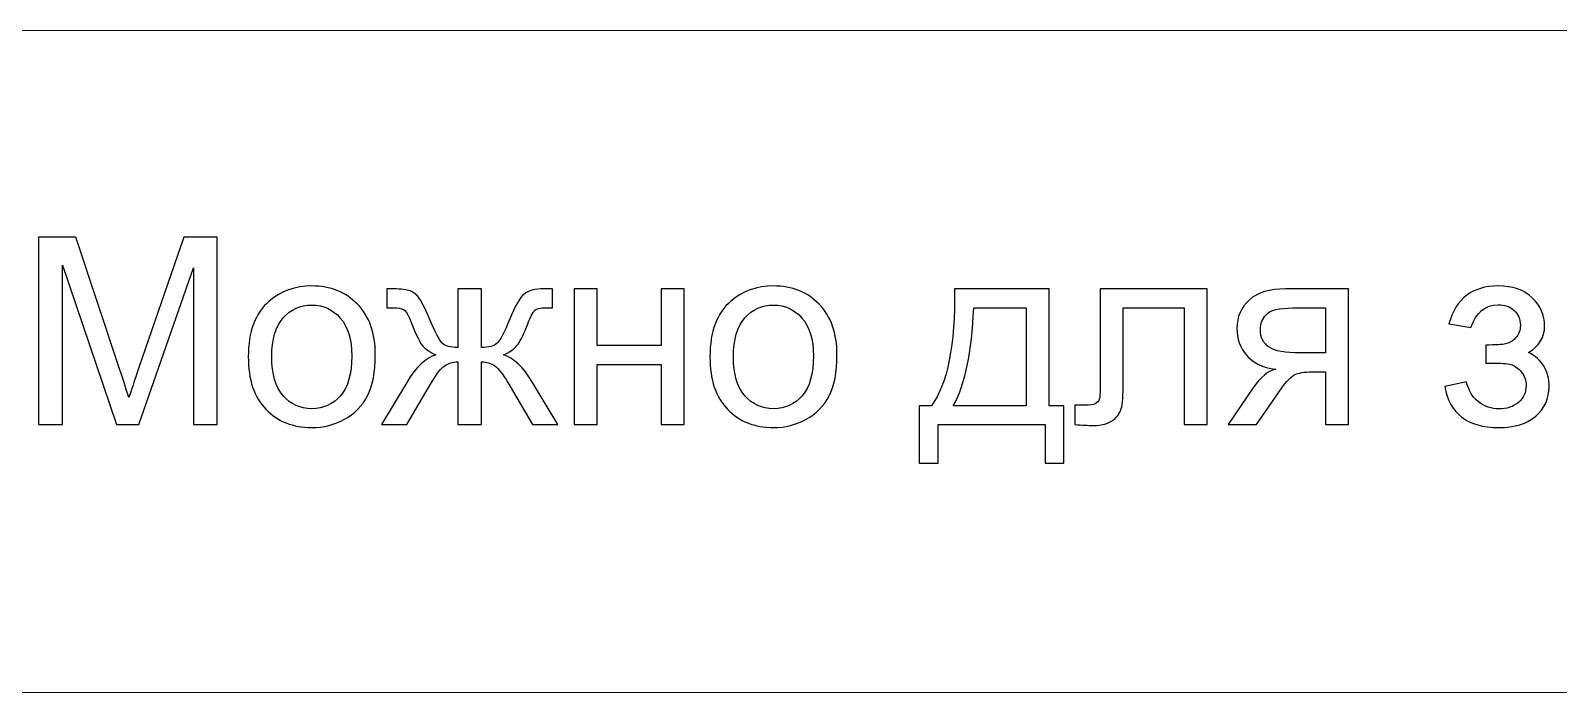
# Model space of a CAD drawing. Header units: millimetres. Extents: x -998 to 1016, y -1915 to 1914.
# Drawn here: x -524.4 to -390.4, y 1513.8 to 1571.8 of the extents above; entities that cross this region are included whole.
import ezdxf

# ---------------------------------------------------------------- set-up
doc = ezdxf.new("R2010")
doc.units = ezdxf.units.MM
doc.header["$MEASUREMENT"] = 0
doc.layers.add('layer 1', color=7, linetype='Continuous')

msp = doc.modelspace()

# ---------------------------------------------------------------- linework, layer by layer
at = {"layer": 'layer 1', "color": 30, "lineweight": 20}
msp.add_open_spline([(-807.1737, 1513.8448), (-807.1737, 1513.8448), (-15.4561, 1513.8448), (-15.4561, 1513.8448), (-15.4561, 1513.8448), (-15.4561, 1523.849), (-15.4561, 1545.1696), (-15.4561, 1571.8448), (-15.4561, 1571.8448), (-15.4561, 1571.8448), (-30.2756, 1571.8448), (-30.2756, 1571.8448), (-30.2756, 1571.8448), (-30.2756, 1571.8448), (-807.1737, 1571.8448), (-807.1737, 1571.8448), (-807.1737, 1571.8448), (-807.1737, 1571.8448), (-821.7336, 1571.8448), (-821.7336, 1571.8448), (-821.7336, 1571.8448), (-821.7336, 1571.8448), (-836.5531, 1571.8448), (-836.5531, 1571.8448), (-836.5531, 1571.8448), (-836.5531, 1545.1696), (-836.5531, 1523.849), (-836.5531, 1513.8448), (-836.5531, 1513.8448), (-836.5531, 1513.8448), (-807.1737, 1513.8448), (-807.1737, 1513.8448)], degree=3, knots=[0, 0, 0, 0, 0.11111111, 0.11111111, 0.11111111, 0.11111111, 0.22222222, 0.22222222, 0.22222222, 0.22222222, 0.33333333, 0.33333333, 0.33333333, 0.33333333, 0.44444444, 0.44444444, 0.44444444, 0.44444444, 0.55555556, 0.55555556, 0.55555556, 0.55555556, 0.66666667, 0.66666667, 0.66666667, 0.66666667, 0.77777778, 0.77777778, 0.77777778, 0.77777778, 1, 1, 1, 1], dxfattribs=at)
at = {"layer": 'layer 1', "color": 250}
for points, knots in [([(-523.6811, 1537.3097), (-523.6811, 1537.3097), (-523.6811, 1553.728), (-523.6811, 1553.728), (-523.6811, 1553.728), (-523.6811, 1553.728), (-520.425, 1553.728), (-520.425, 1553.728), (-520.425, 1553.728), (-520.425, 1553.728), (-516.542, 1542.106), (-516.542, 1542.106), (-516.542, 1542.106), (-516.1828, 1541.0245), (-515.9229, 1540.2142), (-515.7586, 1539.6754), (-515.7586, 1539.6754), (-515.5713, 1540.2716), (-515.277, 1541.1506), (-514.8796, 1542.3086), (-514.8796, 1542.3086), (-514.8796, 1542.3086), (-510.9279, 1553.728), (-510.9279, 1553.728), (-510.9279, 1553.728), (-510.9279, 1553.728), (-508.0195, 1553.728), (-508.0195, 1553.728), (-508.0195, 1553.728), (-508.0195, 1553.728), (-508.0195, 1537.3097), (-508.0195, 1537.3097), (-508.0195, 1537.3097), (-508.0195, 1537.3097), (-510.1062, 1537.3097), (-510.1062, 1537.3097), (-510.1062, 1537.3097), (-510.1062, 1537.3097), (-510.1062, 1551.0451), (-510.1062, 1551.0451), (-510.1062, 1551.0451), (-510.1062, 1551.0451), (-514.8987, 1537.3097), (-514.8987, 1537.3097), (-514.8987, 1537.3097), (-514.8987, 1537.3097), (-516.8554, 1537.3097), (-516.8554, 1537.3097), (-516.8554, 1537.3097), (-516.8554, 1537.3097), (-521.5944, 1551.2974), (-521.5944, 1551.2974), (-521.5944, 1551.2974), (-521.5944, 1551.2974), (-521.5944, 1537.3097), (-521.5944, 1537.3097), (-521.5944, 1537.3097), (-521.5944, 1537.3097), (-523.6811, 1537.3097), (-523.6811, 1537.3097)], [0, 0, 0, 0, 0.0625, 0.0625, 0.0625, 0.0625, 0.125, 0.125, 0.125, 0.125, 0.1875, 0.1875, 0.1875, 0.1875, 0.25, 0.25, 0.25, 0.25, 0.3125, 0.3125, 0.3125, 0.3125, 0.375, 0.375, 0.375, 0.375, 0.4375, 0.4375, 0.4375, 0.4375, 0.5, 0.5, 0.5, 0.5, 0.5625, 0.5625, 0.5625, 0.5625, 0.625, 0.625, 0.625, 0.625, 0.6875, 0.6875, 0.6875, 0.6875, 0.75, 0.75, 0.75, 0.75, 0.8125, 0.8125, 0.8125, 0.8125, 0.875, 0.875, 0.875, 0.875, 1, 1, 1, 1]), ([(-505.2869, 1543.2602), (-505.2869, 1545.4577), (-504.6754, 1547.0858), (-503.4486, 1548.1444), (-503.4486, 1548.1444), (-502.4282, 1549.0234), (-501.1785, 1549.4629), (-499.7071, 1549.4629), (-499.7071, 1549.4629), (-498.0752, 1549.4629), (-496.7376, 1548.9279), (-495.6981, 1547.8578), (-495.6981, 1547.8578), (-494.6624, 1546.7915), (-494.1426, 1545.3125), (-494.1426, 1543.4283), (-494.1426, 1543.4283), (-494.1426, 1541.8996), (-494.3719, 1540.6996), (-494.8305, 1539.8244), (-494.8305, 1539.8244), (-495.2891, 1538.9492), (-495.958, 1538.269), (-496.837, 1537.7836), (-496.837, 1537.7836), (-497.7121, 1537.2982), (-498.6714, 1537.0575), (-499.7071, 1537.0575), (-499.7071, 1537.0575), (-501.3734, 1537.0575), (-502.7187, 1537.5887), (-503.7467, 1538.655), (-503.7467, 1538.655), (-504.7748, 1539.7212), (-505.2869, 1541.2576), (-505.2869, 1543.2602)], [0, 0, 0, 0, 0.1, 0.1, 0.1, 0.1, 0.2, 0.2, 0.2, 0.2, 0.3, 0.3, 0.3, 0.3, 0.4, 0.4, 0.4, 0.4, 0.5, 0.5, 0.5, 0.5, 0.6, 0.6, 0.6, 0.6, 0.7, 0.7, 0.7, 0.7, 0.8, 0.8, 0.8, 0.8, 1, 1, 1, 1]), ([(-464.7877, 1543.2602), (-464.7877, 1545.4577), (-464.1762, 1547.0858), (-462.9494, 1548.1444), (-462.9494, 1548.1444), (-461.929, 1549.0234), (-460.6793, 1549.4629), (-459.2079, 1549.4629), (-459.2079, 1549.4629), (-457.576, 1549.4629), (-456.2384, 1548.9279), (-455.1989, 1547.8578), (-455.1989, 1547.8578), (-454.1632, 1546.7915), (-453.6434, 1545.3125), (-453.6434, 1543.4283), (-453.6434, 1543.4283), (-453.6434, 1541.8996), (-453.8727, 1540.6996), (-454.3313, 1539.8244), (-454.3313, 1539.8244), (-454.7899, 1538.9492), (-455.4588, 1538.269), (-456.3378, 1537.7836), (-456.3378, 1537.7836), (-457.2129, 1537.2982), (-458.1722, 1537.0575), (-459.2079, 1537.0575), (-459.2079, 1537.0575), (-460.8742, 1537.0575), (-462.2195, 1537.5887), (-463.2475, 1538.655), (-463.2475, 1538.655), (-464.2756, 1539.7212), (-464.7877, 1541.2576), (-464.7877, 1543.2602)], [0, 0, 0, 0, 0.1, 0.1, 0.1, 0.1, 0.2, 0.2, 0.2, 0.2, 0.3, 0.3, 0.3, 0.3, 0.4, 0.4, 0.4, 0.4, 0.5, 0.5, 0.5, 0.5, 0.6, 0.6, 0.6, 0.6, 0.7, 0.7, 0.7, 0.7, 0.8, 0.8, 0.8, 0.8, 1, 1, 1, 1]), ([(-396.7221, 1542.6984), (-396.7221, 1542.6984), (-396.7221, 1544.2806), (-396.7221, 1544.2806), (-396.7221, 1544.2806), (-395.8736, 1544.2882), (-395.2927, 1544.3226), (-394.987, 1544.38), (-394.987, 1544.38), (-394.6774, 1544.4411), (-394.3831, 1544.6169), (-394.108, 1544.915), (-394.108, 1544.915), (-393.8328, 1545.2131), (-393.6952, 1545.5838), (-393.6952, 1546.031), (-393.6952, 1546.031), (-393.6952, 1546.5698), (-393.8748, 1547.0055), (-394.2379, 1547.3266), (-394.2379, 1547.3266), (-394.601, 1547.6514), (-395.0672, 1547.8119), (-395.6443, 1547.8119), (-395.6443, 1547.8119), (-396.7794, 1547.8119), (-397.5743, 1547.1469), (-398.0291, 1545.817), (-398.0291, 1545.817), (-398.0291, 1545.817), (-399.9553, 1546.138), (-399.9553, 1546.138), (-399.9553, 1546.138), (-399.3591, 1548.3546), (-397.9145, 1549.4629), (-395.629, 1549.4629), (-395.629, 1549.4629), (-394.3602, 1549.4629), (-393.3666, 1549.119), (-392.6442, 1548.4272), (-392.6442, 1548.4272), (-391.9219, 1547.7355), (-391.5627, 1546.91), (-391.5627, 1545.9507), (-391.5627, 1545.9507), (-391.5627, 1544.9838), (-392.0328, 1544.2118), (-392.9691, 1543.6424), (-392.9691, 1543.6424), (-392.3691, 1543.3213), (-391.9219, 1542.9124), (-391.62, 1542.4156), (-391.62, 1542.4156), (-391.3219, 1541.9188), (-391.1729, 1541.3302), (-391.1729, 1540.6499), (-391.1729, 1540.6499), (-391.1729, 1539.5837), (-391.5627, 1538.7199), (-392.3385, 1538.0549), (-392.3385, 1538.0549), (-393.1181, 1537.39), (-394.2035, 1537.0575), (-395.6023, 1537.0575), (-395.6023, 1537.0575), (-398.3157, 1537.0575), (-399.8903, 1538.2575), (-400.3222, 1540.6576), (-400.3222, 1540.6576), (-400.3222, 1540.6576), (-398.4189, 1541.0703), (-398.4189, 1541.0703), (-398.4189, 1541.0703), (-398.2469, 1540.3136), (-397.8992, 1539.7251), (-397.3718, 1539.3085), (-397.3718, 1539.3085), (-396.8444, 1538.8919), (-396.2443, 1538.6855), (-395.5641, 1538.6855), (-395.5641, 1538.6855), (-394.8838, 1538.6855), (-394.3182, 1538.8766), (-393.8672, 1539.2626), (-393.8672, 1539.2626), (-393.4162, 1539.6448), (-393.1907, 1540.134), (-393.1907, 1540.7302), (-393.1907, 1540.7302), (-393.1907, 1541.1926), (-393.3322, 1541.5939), (-393.615, 1541.9379), (-393.615, 1541.9379), (-393.8978, 1542.2818), (-394.1997, 1542.4958), (-394.5207, 1542.5799), (-394.5207, 1542.5799), (-394.8418, 1542.6678), (-395.4227, 1542.7099), (-396.2634, 1542.7099), (-396.2634, 1542.7099), (-396.3322, 1542.7099), (-396.4851, 1542.706), (-396.7221, 1542.6984)], [0, 0, 0, 0, 0.03703704, 0.03703704, 0.03703704, 0.03703704, 0.07407407, 0.07407407, 0.07407407, 0.07407407, 0.11111111, 0.11111111, 0.11111111, 0.11111111, 0.14814815, 0.14814815, 0.14814815, 0.14814815, 0.18518519, 0.18518519, 0.18518519, 0.18518519, 0.22222222, 0.22222222, 0.22222222, 0.22222222, 0.25925926, 0.25925926, 0.25925926, 0.25925926, 0.2962963, 0.2962963, 0.2962963, 0.2962963, 0.33333333, 0.33333333, 0.33333333, 0.33333333, 0.37037037, 0.37037037, 0.37037037, 0.37037037, 0.40740741, 0.40740741, 0.40740741, 0.40740741, 0.44444444, 0.44444444, 0.44444444, 0.44444444, 0.48148148, 0.48148148, 0.48148148, 0.48148148, 0.51851852, 0.51851852, 0.51851852, 0.51851852, 0.55555556, 0.55555556, 0.55555556, 0.55555556, 0.59259259, 0.59259259, 0.59259259, 0.59259259, 0.62962963, 0.62962963, 0.62962963, 0.62962963, 0.66666667, 0.66666667, 0.66666667, 0.66666667, 0.7037037, 0.7037037, 0.7037037, 0.7037037, 0.74074074, 0.74074074, 0.74074074, 0.74074074, 0.77777778, 0.77777778, 0.77777778, 0.77777778, 0.81481481, 0.81481481, 0.81481481, 0.81481481, 0.85185185, 0.85185185, 0.85185185, 0.85185185, 0.88888889, 0.88888889, 0.88888889, 0.88888889, 0.92592593, 0.92592593, 0.92592593, 0.92592593, 1, 1, 1, 1]), ([(-484.8329, 1549.2107), (-484.8329, 1549.2107), (-484.8329, 1544.0742), (-484.8329, 1544.0742), (-484.8329, 1544.0742), (-484.1832, 1544.0742), (-483.7246, 1544.1965), (-483.4609, 1544.4373), (-483.4609, 1544.4373), (-483.1972, 1544.6819), (-482.8188, 1545.3966), (-482.3296, 1546.5889), (-482.3296, 1546.5889), (-481.871, 1547.7202), (-481.4544, 1548.4387), (-481.0799, 1548.7521), (-481.0799, 1548.7521), (-480.713, 1549.0578), (-480.1321, 1549.2107), (-479.3334, 1549.2107), (-479.3334, 1549.2107), (-479.3334, 1549.2107), (-478.5957, 1549.2107), (-478.5957, 1549.2107), (-478.5957, 1549.2107), (-478.5957, 1549.2107), (-478.5957, 1547.5482), (-478.5957, 1547.5482), (-478.5957, 1547.5482), (-478.5957, 1547.5482), (-479.1423, 1547.5597), (-479.1423, 1547.5597), (-479.1423, 1547.5597), (-479.6811, 1547.5597), (-480.0213, 1547.4794), (-480.1703, 1547.3227), (-480.1703, 1547.3227), (-480.327, 1547.1584), (-480.5678, 1546.6692), (-480.8888, 1545.8552), (-480.8888, 1545.8552), (-481.1869, 1545.0755), (-481.4621, 1544.5405), (-481.7143, 1544.2386), (-481.7143, 1544.2386), (-481.9665, 1543.9405), (-482.364, 1543.6691), (-482.8991, 1543.4207), (-482.8991, 1543.4207), (-482.0277, 1543.1876), (-481.1793, 1542.3812), (-480.3499, 1540.9977), (-480.3499, 1540.9977), (-480.3499, 1540.9977), (-478.1371, 1537.3097), (-478.1371, 1537.3097), (-478.1371, 1537.3097), (-478.1371, 1537.3097), (-480.3538, 1537.3097), (-480.3538, 1537.3097), (-480.3538, 1537.3097), (-480.3538, 1537.3097), (-482.5092, 1540.9939), (-482.5092, 1540.9939), (-482.5092, 1540.9939), (-482.9487, 1541.7429), (-483.3347, 1542.2321), (-483.6596, 1542.4653), (-483.6596, 1542.4653), (-483.9883, 1542.6984), (-484.3781, 1542.813), (-484.8329, 1542.813), (-484.8329, 1542.813), (-484.8329, 1542.813), (-484.8329, 1537.3097), (-484.8329, 1537.3097), (-484.8329, 1537.3097), (-484.8329, 1537.3097), (-486.8966, 1537.3097), (-486.8966, 1537.3097), (-486.8966, 1537.3097), (-486.8966, 1537.3097), (-486.8966, 1542.813), (-486.8966, 1542.813), (-486.8966, 1542.813), (-487.3438, 1542.813), (-487.7298, 1542.6984), (-488.0546, 1542.4691), (-488.0546, 1542.4691), (-488.3833, 1542.2398), (-488.7655, 1541.7468), (-489.2012, 1540.9901), (-489.2012, 1540.9901), (-489.2012, 1540.9901), (-491.3757, 1537.3097), (-491.3757, 1537.3097), (-491.3757, 1537.3097), (-491.3757, 1537.3097), (-493.5924, 1537.3097), (-493.5924, 1537.3097), (-493.5924, 1537.3097), (-493.5924, 1537.3097), (-491.3872, 1540.9977), (-491.3872, 1540.9977), (-491.3872, 1540.9977), (-490.5502, 1542.3812), (-489.6942, 1543.1876), (-488.8228, 1543.4207), (-488.8228, 1543.4207), (-489.419, 1543.6959), (-489.8394, 1543.9978), (-490.0763, 1544.3226), (-490.0763, 1544.3226), (-490.3171, 1544.6475), (-490.6725, 1545.4233), (-491.1503, 1546.6501), (-491.1503, 1546.6501), (-491.3146, 1547.0628), (-491.4904, 1547.3151), (-491.6777, 1547.4068), (-491.6777, 1547.4068), (-491.8726, 1547.5024), (-492.1592, 1547.5482), (-492.5414, 1547.5482), (-492.5414, 1547.5482), (-492.6369, 1547.5482), (-492.8357, 1547.5444), (-493.1337, 1547.5367), (-493.1337, 1547.5367), (-493.1337, 1547.5367), (-493.1337, 1549.2107), (-493.1337, 1549.2107), (-493.1337, 1549.2107), (-493.1337, 1549.2107), (-492.8548, 1549.2107), (-492.8548, 1549.2107), (-492.8548, 1549.2107), (-492.0751, 1549.2107), (-491.5286, 1549.1648), (-491.2114, 1549.0693), (-491.2114, 1549.0693), (-490.8942, 1548.9776), (-490.6114, 1548.7788), (-490.3591, 1548.4769), (-490.3591, 1548.4769), (-490.1107, 1548.175), (-489.7859, 1547.5482), (-489.3884, 1546.5889), (-489.3884, 1546.5889), (-488.9031, 1545.4157), (-488.5285, 1544.7048), (-488.2686, 1544.4526), (-488.2686, 1544.4526), (-488.0088, 1544.2003), (-487.5501, 1544.0742), (-486.8966, 1544.0742), (-486.8966, 1544.0742), (-486.8966, 1544.0742), (-486.8966, 1549.2107), (-486.8966, 1549.2107), (-486.8966, 1549.2107), (-486.8966, 1549.2107), (-484.8329, 1549.2107), (-484.8329, 1549.2107)], [0, 0, 0, 0, 0.02380952, 0.02380952, 0.02380952, 0.02380952, 0.04761905, 0.04761905, 0.04761905, 0.04761905, 0.07142857, 0.07142857, 0.07142857, 0.07142857, 0.0952381, 0.0952381, 0.0952381, 0.0952381, 0.11904762, 0.11904762, 0.11904762, 0.11904762, 0.14285714, 0.14285714, 0.14285714, 0.14285714, 0.16666667, 0.16666667, 0.16666667, 0.16666667, 0.19047619, 0.19047619, 0.19047619, 0.19047619, 0.21428571, 0.21428571, 0.21428571, 0.21428571, 0.23809524, 0.23809524, 0.23809524, 0.23809524, 0.26190476, 0.26190476, 0.26190476, 0.26190476, 0.28571429, 0.28571429, 0.28571429, 0.28571429, 0.30952381, 0.30952381, 0.30952381, 0.30952381, 0.33333333, 0.33333333, 0.33333333, 0.33333333, 0.35714286, 0.35714286, 0.35714286, 0.35714286, 0.38095238, 0.38095238, 0.38095238, 0.38095238, 0.4047619, 0.4047619, 0.4047619, 0.4047619, 0.42857143, 0.42857143, 0.42857143, 0.42857143, 0.45238095, 0.45238095, 0.45238095, 0.45238095, 0.47619048, 0.47619048, 0.47619048, 0.47619048, 0.5, 0.5, 0.5, 0.5, 0.52380952, 0.52380952, 0.52380952, 0.52380952, 0.54761905, 0.54761905, 0.54761905, 0.54761905, 0.57142857, 0.57142857, 0.57142857, 0.57142857, 0.5952381, 0.5952381, 0.5952381, 0.5952381, 0.61904762, 0.61904762, 0.61904762, 0.61904762, 0.64285714, 0.64285714, 0.64285714, 0.64285714, 0.66666667, 0.66666667, 0.66666667, 0.66666667, 0.69047619, 0.69047619, 0.69047619, 0.69047619, 0.71428571, 0.71428571, 0.71428571, 0.71428571, 0.73809524, 0.73809524, 0.73809524, 0.73809524, 0.76190476, 0.76190476, 0.76190476, 0.76190476, 0.78571429, 0.78571429, 0.78571429, 0.78571429, 0.80952381, 0.80952381, 0.80952381, 0.80952381, 0.83333333, 0.83333333, 0.83333333, 0.83333333, 0.85714286, 0.85714286, 0.85714286, 0.85714286, 0.88095238, 0.88095238, 0.88095238, 0.88095238, 0.9047619, 0.9047619, 0.9047619, 0.9047619, 0.92857143, 0.92857143, 0.92857143, 0.92857143, 0.95238095, 0.95238095, 0.95238095, 0.95238095, 1, 1, 1, 1]), ([(-476.6925, 1549.2107), (-476.6925, 1549.2107), (-474.6746, 1549.2107), (-474.6746, 1549.2107), (-474.6746, 1549.2107), (-474.6746, 1549.2107), (-474.6746, 1544.2577), (-474.6746, 1544.2577), (-474.6746, 1544.2577), (-474.6746, 1544.2577), (-469.0795, 1544.2577), (-469.0795, 1544.2577), (-469.0795, 1544.2577), (-469.0795, 1544.2577), (-469.0795, 1549.2107), (-469.0795, 1549.2107), (-469.0795, 1549.2107), (-469.0795, 1549.2107), (-467.0616, 1549.2107), (-467.0616, 1549.2107), (-467.0616, 1549.2107), (-467.0616, 1549.2107), (-467.0616, 1537.3097), (-467.0616, 1537.3097), (-467.0616, 1537.3097), (-467.0616, 1537.3097), (-469.0795, 1537.3097), (-469.0795, 1537.3097), (-469.0795, 1537.3097), (-469.0795, 1537.3097), (-469.0795, 1542.5837), (-469.0795, 1542.5837), (-469.0795, 1542.5837), (-469.0795, 1542.5837), (-474.6746, 1542.5837), (-474.6746, 1542.5837), (-474.6746, 1542.5837), (-474.6746, 1542.5837), (-474.6746, 1537.3097), (-474.6746, 1537.3097), (-474.6746, 1537.3097), (-474.6746, 1537.3097), (-476.6925, 1537.3097), (-476.6925, 1537.3097), (-476.6925, 1537.3097), (-476.6925, 1537.3097), (-476.6925, 1549.2107), (-476.6925, 1549.2107)], [0, 0, 0, 0, 0.07692308, 0.07692308, 0.07692308, 0.07692308, 0.15384615, 0.15384615, 0.15384615, 0.15384615, 0.23076923, 0.23076923, 0.23076923, 0.23076923, 0.30769231, 0.30769231, 0.30769231, 0.30769231, 0.38461538, 0.38461538, 0.38461538, 0.38461538, 0.46153846, 0.46153846, 0.46153846, 0.46153846, 0.53846154, 0.53846154, 0.53846154, 0.53846154, 0.61538462, 0.61538462, 0.61538462, 0.61538462, 0.69230769, 0.69230769, 0.69230769, 0.69230769, 0.76923077, 0.76923077, 0.76923077, 0.76923077, 0.84615385, 0.84615385, 0.84615385, 0.84615385, 1, 1, 1, 1]), ([(-443.3247, 1549.2107), (-443.3247, 1549.2107), (-435.0238, 1549.2107), (-435.0238, 1549.2107), (-435.0238, 1549.2107), (-435.0238, 1549.2107), (-435.0238, 1538.9607), (-435.0238, 1538.9607), (-435.0238, 1538.9607), (-435.0238, 1538.9607), (-433.7397, 1538.9607), (-433.7397, 1538.9607), (-433.7397, 1538.9607), (-433.7397, 1538.9607), (-433.7397, 1533.9389), (-433.7397, 1533.9389), (-433.7397, 1533.9389), (-433.7397, 1533.9389), (-435.3907, 1533.9389), (-435.3907, 1533.9389), (-435.3907, 1533.9389), (-435.3907, 1533.9389), (-435.3907, 1537.3097), (-435.3907, 1537.3097), (-435.3907, 1537.3097), (-435.3907, 1537.3097), (-444.7693, 1537.3097), (-444.7693, 1537.3097), (-444.7693, 1537.3097), (-444.7693, 1537.3097), (-444.7693, 1533.9389), (-444.7693, 1533.9389), (-444.7693, 1533.9389), (-444.7693, 1533.9389), (-446.4203, 1533.9389), (-446.4203, 1533.9389), (-446.4203, 1533.9389), (-446.4203, 1533.9389), (-446.4203, 1538.9607), (-446.4203, 1538.9607), (-446.4203, 1538.9607), (-446.4203, 1538.9607), (-445.3655, 1538.9607), (-445.3655, 1538.9607), (-445.3655, 1538.9607), (-443.9438, 1540.8907), (-443.2635, 1544.3074), (-443.3247, 1549.2107)], [0, 0, 0, 0, 0.07692308, 0.07692308, 0.07692308, 0.07692308, 0.15384615, 0.15384615, 0.15384615, 0.15384615, 0.23076923, 0.23076923, 0.23076923, 0.23076923, 0.30769231, 0.30769231, 0.30769231, 0.30769231, 0.38461538, 0.38461538, 0.38461538, 0.38461538, 0.46153846, 0.46153846, 0.46153846, 0.46153846, 0.53846154, 0.53846154, 0.53846154, 0.53846154, 0.61538462, 0.61538462, 0.61538462, 0.61538462, 0.69230769, 0.69230769, 0.69230769, 0.69230769, 0.76923077, 0.76923077, 0.76923077, 0.76923077, 0.84615385, 0.84615385, 0.84615385, 0.84615385, 1, 1, 1, 1]), ([(-430.5409, 1549.2107), (-430.5409, 1549.2107), (-421.1622, 1549.2107), (-421.1622, 1549.2107), (-421.1622, 1549.2107), (-421.1622, 1549.2107), (-421.1622, 1537.3212), (-421.1622, 1537.3212), (-421.1622, 1537.3212), (-421.1622, 1537.3212), (-423.1801, 1537.3212), (-423.1801, 1537.3212), (-423.1801, 1537.3212), (-423.1801, 1537.3212), (-423.1801, 1547.5367), (-423.1801, 1547.5367), (-423.1801, 1547.5367), (-423.1801, 1547.5367), (-428.523, 1547.5367), (-428.523, 1547.5367), (-428.523, 1547.5367), (-428.523, 1547.5367), (-428.523, 1541.6168), (-428.523, 1541.6168), (-428.523, 1541.6168), (-428.523, 1540.2372), (-428.5688, 1539.3276), (-428.6567, 1538.8843), (-428.6567, 1538.8843), (-428.7485, 1538.4448), (-428.993, 1538.0626), (-429.3943, 1537.7339), (-429.3943, 1537.7339), (-429.7994, 1537.4052), (-430.3804, 1537.2409), (-431.1409, 1537.2409), (-431.1409, 1537.2409), (-431.611, 1537.2409), (-432.1537, 1537.2715), (-432.7651, 1537.3288), (-432.7651, 1537.3288), (-432.7651, 1537.3288), (-432.7651, 1539.0066), (-432.7651, 1539.0066), (-432.7651, 1539.0066), (-432.7651, 1539.0066), (-431.8823, 1539.0066), (-431.8823, 1539.0066), (-431.8823, 1539.0066), (-431.4657, 1539.0066), (-431.1676, 1539.0486), (-430.988, 1539.1365), (-430.988, 1539.1365), (-430.8084, 1539.2206), (-430.6899, 1539.3582), (-430.6288, 1539.5454), (-430.6288, 1539.5454), (-430.5714, 1539.7327), (-430.5409, 1540.3404), (-430.5409, 1541.3684), (-430.5409, 1541.3684), (-430.5409, 1541.3684), (-430.5409, 1549.2107), (-430.5409, 1549.2107)], [0, 0, 0, 0, 0.05882353, 0.05882353, 0.05882353, 0.05882353, 0.11764706, 0.11764706, 0.11764706, 0.11764706, 0.17647059, 0.17647059, 0.17647059, 0.17647059, 0.23529412, 0.23529412, 0.23529412, 0.23529412, 0.29411765, 0.29411765, 0.29411765, 0.29411765, 0.35294118, 0.35294118, 0.35294118, 0.35294118, 0.41176471, 0.41176471, 0.41176471, 0.41176471, 0.47058824, 0.47058824, 0.47058824, 0.47058824, 0.52941176, 0.52941176, 0.52941176, 0.52941176, 0.58823529, 0.58823529, 0.58823529, 0.58823529, 0.64705882, 0.64705882, 0.64705882, 0.64705882, 0.70588235, 0.70588235, 0.70588235, 0.70588235, 0.76470588, 0.76470588, 0.76470588, 0.76470588, 0.82352941, 0.82352941, 0.82352941, 0.82352941, 0.88235294, 0.88235294, 0.88235294, 0.88235294, 1, 1, 1, 1]), ([(-408.7683, 1549.2107), (-408.7683, 1549.2107), (-408.7683, 1537.3097), (-408.7683, 1537.3097), (-408.7683, 1537.3097), (-408.7683, 1537.3097), (-410.7862, 1537.3097), (-410.7862, 1537.3097), (-410.7862, 1537.3097), (-410.7862, 1537.3097), (-410.7862, 1541.9417), (-410.7862, 1541.9417), (-410.7862, 1541.9417), (-410.7862, 1541.9417), (-411.948, 1541.9417), (-411.948, 1541.9417), (-411.948, 1541.9417), (-412.655, 1541.9417), (-413.1824, 1541.85), (-413.5302, 1541.6627), (-413.5302, 1541.6627), (-413.878, 1541.4754), (-414.3863, 1540.8907), (-415.0551, 1539.9009), (-415.0551, 1539.9009), (-415.0551, 1539.9009), (-416.8284, 1537.3097), (-416.8284, 1537.3097), (-416.8284, 1537.3097), (-416.8284, 1537.3097), (-419.3278, 1537.3097), (-419.3278, 1537.3097), (-419.3278, 1537.3097), (-419.3278, 1537.3097), (-417.1494, 1540.5047), (-417.1494, 1540.5047), (-417.1494, 1540.5047), (-416.4844, 1541.4831), (-415.8194, 1542.0334), (-415.1583, 1542.1595), (-415.1583, 1542.1595), (-416.3086, 1542.3162), (-417.1647, 1542.7328), (-417.7227, 1543.4054), (-417.7227, 1543.4054), (-418.2806, 1544.078), (-418.5596, 1544.8539), (-418.5596, 1545.7291), (-418.5596, 1545.7291), (-418.5596, 1546.7648), (-418.1966, 1547.6017), (-417.4666, 1548.2438), (-417.4666, 1548.2438), (-416.7366, 1548.8897), (-415.678, 1549.2107), (-414.2945, 1549.2107), (-414.2945, 1549.2107), (-414.2945, 1549.2107), (-408.7683, 1549.2107), (-408.7683, 1549.2107)], [0, 0, 0, 0, 0.0625, 0.0625, 0.0625, 0.0625, 0.125, 0.125, 0.125, 0.125, 0.1875, 0.1875, 0.1875, 0.1875, 0.25, 0.25, 0.25, 0.25, 0.3125, 0.3125, 0.3125, 0.3125, 0.375, 0.375, 0.375, 0.375, 0.4375, 0.4375, 0.4375, 0.4375, 0.5, 0.5, 0.5, 0.5, 0.5625, 0.5625, 0.5625, 0.5625, 0.625, 0.625, 0.625, 0.625, 0.6875, 0.6875, 0.6875, 0.6875, 0.75, 0.75, 0.75, 0.75, 0.8125, 0.8125, 0.8125, 0.8125, 0.875, 0.875, 0.875, 0.875, 1, 1, 1, 1]), ([(-503.2231, 1543.2564), (-503.2231, 1541.7353), (-502.8906, 1540.5964), (-502.2257, 1539.8435), (-502.2257, 1539.8435), (-501.5568, 1539.0868), (-500.7199, 1538.7085), (-499.7071, 1538.7085), (-499.7071, 1538.7085), (-498.7058, 1538.7085), (-497.8727, 1539.0868), (-497.2039, 1539.8474), (-497.2039, 1539.8474), (-496.5389, 1540.6079), (-496.2064, 1541.7659), (-496.2064, 1543.3213), (-496.2064, 1543.3213), (-496.2064, 1544.7889), (-496.5427, 1545.901), (-497.2115, 1546.6539), (-497.2115, 1546.6539), (-497.8803, 1547.4106), (-498.7135, 1547.789), (-499.7071, 1547.789), (-499.7071, 1547.789), (-500.7199, 1547.789), (-501.5568, 1547.4145), (-502.2257, 1546.6616), (-502.2257, 1546.6616), (-502.8906, 1545.9087), (-503.2231, 1544.7736), (-503.2231, 1543.2564)], [0, 0, 0, 0, 0.11111111, 0.11111111, 0.11111111, 0.11111111, 0.22222222, 0.22222222, 0.22222222, 0.22222222, 0.33333333, 0.33333333, 0.33333333, 0.33333333, 0.44444444, 0.44444444, 0.44444444, 0.44444444, 0.55555556, 0.55555556, 0.55555556, 0.55555556, 0.66666667, 0.66666667, 0.66666667, 0.66666667, 0.77777778, 0.77777778, 0.77777778, 0.77777778, 1, 1, 1, 1]), ([(-462.7239, 1543.2564), (-462.7239, 1541.7353), (-462.3914, 1540.5964), (-461.7265, 1539.8435), (-461.7265, 1539.8435), (-461.0576, 1539.0868), (-460.2207, 1538.7085), (-459.2079, 1538.7085), (-459.2079, 1538.7085), (-458.2066, 1538.7085), (-457.3735, 1539.0868), (-456.7047, 1539.8474), (-456.7047, 1539.8474), (-456.0397, 1540.6079), (-455.7072, 1541.7659), (-455.7072, 1543.3213), (-455.7072, 1543.3213), (-455.7072, 1544.7889), (-456.0435, 1545.901), (-456.7123, 1546.6539), (-456.7123, 1546.6539), (-457.3811, 1547.4106), (-458.2143, 1547.789), (-459.2079, 1547.789), (-459.2079, 1547.789), (-460.2207, 1547.789), (-461.0576, 1547.4145), (-461.7265, 1546.6616), (-461.7265, 1546.6616), (-462.3914, 1545.9087), (-462.7239, 1544.7736), (-462.7239, 1543.2564)], [0, 0, 0, 0, 0.11111111, 0.11111111, 0.11111111, 0.11111111, 0.22222222, 0.22222222, 0.22222222, 0.22222222, 0.33333333, 0.33333333, 0.33333333, 0.33333333, 0.44444444, 0.44444444, 0.44444444, 0.44444444, 0.55555556, 0.55555556, 0.55555556, 0.55555556, 0.66666667, 0.66666667, 0.66666667, 0.66666667, 0.77777778, 0.77777778, 0.77777778, 0.77777778, 1, 1, 1, 1]), ([(-441.6507, 1547.5367), (-441.7998, 1543.6729), (-442.396, 1540.8143), (-443.4393, 1538.9607), (-443.4393, 1538.9607), (-443.4393, 1538.9607), (-437.0417, 1538.9607), (-437.0417, 1538.9607), (-437.0417, 1538.9607), (-437.0417, 1538.9607), (-437.0417, 1547.5367), (-437.0417, 1547.5367), (-437.0417, 1547.5367), (-437.0417, 1547.5367), (-441.6507, 1547.5367), (-441.6507, 1547.5367)], [0, 0, 0, 0, 0.2, 0.2, 0.2, 0.2, 0.4, 0.4, 0.4, 0.4, 0.6, 0.6, 0.6, 0.6, 1, 1, 1, 1]), ([(-410.7862, 1547.5367), (-410.7862, 1547.5367), (-413.6525, 1547.5367), (-413.6525, 1547.5367), (-413.6525, 1547.5367), (-414.8525, 1547.5367), (-415.6283, 1547.3495), (-415.9761, 1546.9749), (-415.9761, 1546.9749), (-416.3239, 1546.6004), (-416.4959, 1546.1609), (-416.4959, 1545.6603), (-416.4959, 1545.6603), (-416.4959, 1544.9494), (-416.2398, 1544.4258), (-415.7277, 1544.0933), (-415.7277, 1544.0933), (-415.2194, 1543.7608), (-414.3136, 1543.5927), (-413.0142, 1543.5927), (-413.0142, 1543.5927), (-413.0142, 1543.5927), (-410.7862, 1543.5927), (-410.7862, 1543.5927), (-410.7862, 1543.5927), (-410.7862, 1543.5927), (-410.7862, 1547.5367), (-410.7862, 1547.5367)], [0, 0, 0, 0, 0.125, 0.125, 0.125, 0.125, 0.25, 0.25, 0.25, 0.25, 0.375, 0.375, 0.375, 0.375, 0.5, 0.5, 0.5, 0.5, 0.625, 0.625, 0.625, 0.625, 0.75, 0.75, 0.75, 0.75, 1, 1, 1, 1])]:
    msp.add_open_spline(points, degree=3, knots=knots, dxfattribs=at)

doc.saveas('drawing.dxf')
